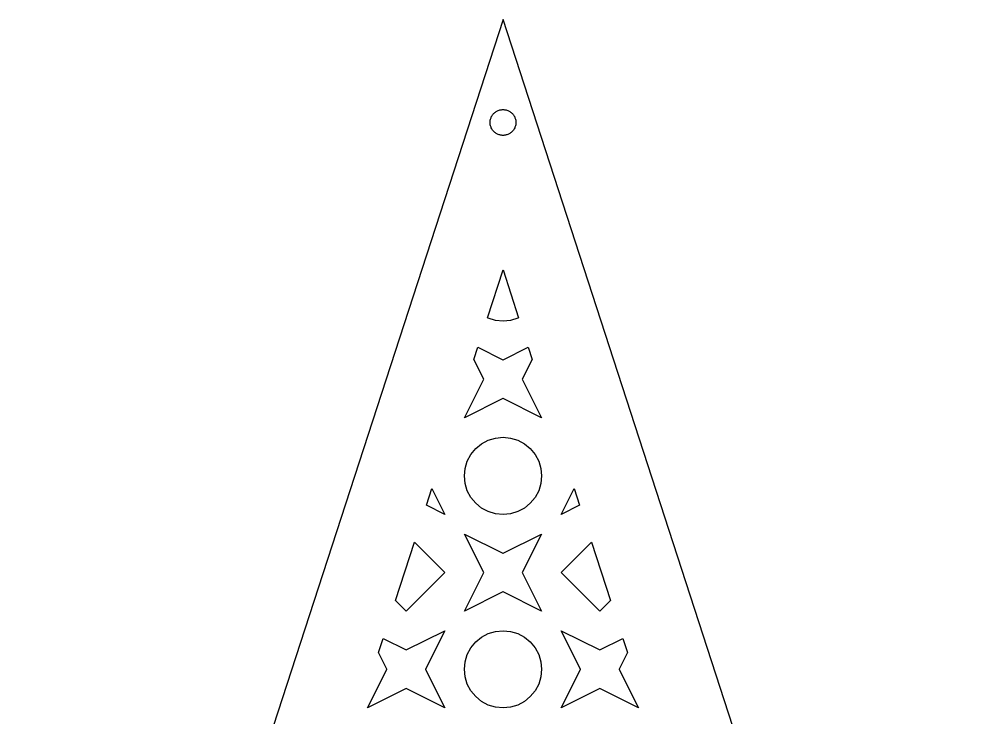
# Model space of a CAD drawing. Header units: metres. Extents: x -75 to 75, y 0 to 231.
# Drawn here: x -75 to 75, y 122.5 to 230.8 of the extents above; entities that cross this region are included whole.
import ezdxf

# ---------------------------------------------------------------- set-up
doc = ezdxf.new("R2010")
doc.units = ezdxf.units.M

msp = doc.modelspace()

# ---------------------------------------------------------------- linework, layer by layer
for p, q in [((0, 230.826), (-75, 0)), ((75, 0), (0, 230.826)), ((-1.68864, 215.898), (-1.61803, 216.002)), ((-1.61803, 216.002), (-1.54102, 216.101)), ((-1.54102, 216.101), (-1.45793, 216.195)), ((-1.45793, 216.195), (-1.36908, 216.284)), ((-1.36908, 216.284), (-1.27484, 216.367)), ((-1.27484, 216.367), (-1.17557, 216.444)), ((-1.17557, 216.444), (-1.07164, 216.515)), ((-1.07164, 216.515), (-0.963501, 216.579)), ((-0.963501, 216.579), (-0.851547, 216.636)), ((-0.851547, 216.636), (-0.736237, 216.686)), ((-0.736237, 216.686), (-0.618027, 216.728)), ((-0.618027, 216.728), (-0.497375, 216.763)), ((-0.497375, 216.763), (-0.374756, 216.791)), ((-0.374756, 216.791), (-0.250656, 216.81)), ((-0.250656, 216.81), (-0.12558, 216.822)), ((-0.12558, 216.822), (0, 216.826)), ((0, 216.826), (0.12558, 216.822)), ((0.12558, 216.822), (0.250656, 216.81)), ((0.250656, 216.81), (0.374756, 216.791)), ((0.374756, 216.791), (0.497375, 216.763)), ((0.497375, 216.763), (0.618027, 216.728)), ((0.618027, 216.728), (0.736237, 216.686)), ((0.736237, 216.686), (0.851547, 216.636)), ((0.851547, 216.636), (0.963501, 216.579)), ((0.963501, 216.579), (1.07164, 216.515)), ((1.07164, 216.515), (1.17557, 216.444)), ((1.17557, 216.444), (1.27484, 216.367)), ((1.27484, 216.367), (1.36908, 216.284)), ((1.36908, 216.284), (1.45793, 216.195)), ((1.45793, 216.195), (1.54102, 216.101)), ((1.54102, 216.101), (1.61803, 216.002)), ((1.61803, 216.002), (1.68864, 215.898)), ((-2, 214.826), (-1.99605, 214.952)), ((-1.99605, 214.701), (-2, 214.826)), ((-1.99605, 214.952), (-1.98422, 215.077)), ((-1.98422, 214.576), (-1.99605, 214.701)), ((-1.98422, 215.077), (-1.96457, 215.201)), ((-1.96457, 214.451), (-1.98422, 214.576)), ((-1.96457, 215.201), (-1.93716, 215.324)), ((-1.93716, 215.324), (-1.9021, 215.444)), ((-1.9021, 215.444), (-1.85954, 215.562)), ((-1.85954, 215.562), (-1.80965, 215.678)), ((-1.80965, 215.678), (-1.75261, 215.79)), ((-1.75261, 215.79), (-1.68864, 215.898)), ((1.68864, 215.898), (1.75261, 215.79)), ((1.75261, 215.79), (1.80965, 215.678)), ((1.80965, 215.678), (1.85954, 215.562)), ((1.85954, 215.562), (1.9021, 215.444)), ((1.9021, 215.444), (1.93716, 215.324)), ((1.93716, 215.324), (1.96457, 215.201)), ((1.96457, 215.201), (1.98422, 215.077)), ((1.98422, 214.576), (1.96457, 214.451)), ((1.98422, 215.077), (1.99605, 214.952)), ((1.99605, 214.701), (1.98422, 214.576)), ((1.99605, 214.952), (2, 214.826)), ((2, 214.826), (1.99605, 214.701)), ((-1.93716, 214.329), (-1.96457, 214.451)), ((-1.9021, 214.208), (-1.93716, 214.329)), ((-1.85954, 214.09), (-1.9021, 214.208)), ((-1.80965, 213.975), (-1.85954, 214.09)), ((-1.75261, 213.863), (-1.80965, 213.975)), ((-1.68864, 213.755), (-1.75261, 213.863)), ((-1.61803, 213.651), (-1.68864, 213.755)), ((-1.54102, 213.551), (-1.61803, 213.651)), ((-1.45793, 213.457), (-1.54102, 213.551)), ((-1.36908, 213.368), (-1.45793, 213.457)), ((-1.27484, 213.285), (-1.36908, 213.368)), ((-1.17557, 213.208), (-1.27484, 213.285)), ((-1.07164, 213.138), (-1.17557, 213.208)), ((-0.963501, 213.074), (-1.07164, 213.138)), ((-0.851547, 213.017), (-0.963501, 213.074)), ((-0.736237, 212.967), (-0.851547, 213.017)), ((0.851547, 213.017), (0.736237, 212.967)), ((0.963501, 213.074), (0.851547, 213.017)), ((1.07164, 213.138), (0.963501, 213.074)), ((1.17557, 213.208), (1.07164, 213.138)), ((1.27484, 213.285), (1.17557, 213.208)), ((1.36908, 213.368), (1.27484, 213.285)), ((1.45793, 213.457), (1.36908, 213.368)), ((1.54102, 213.551), (1.45793, 213.457)), ((1.61803, 213.651), (1.54102, 213.551)), ((1.68864, 213.755), (1.61803, 213.651)), ((1.75261, 213.863), (1.68864, 213.755)), ((1.80965, 213.975), (1.75261, 213.863)), ((1.85954, 214.09), (1.80965, 213.975)), ((1.9021, 214.208), (1.85954, 214.09)), ((1.93716, 214.329), (1.9021, 214.208)), ((1.96457, 214.451), (1.93716, 214.329)), ((-0.618027, 212.924), (-0.736237, 212.967)), ((-0.497375, 212.889), (-0.618027, 212.924)), ((-0.374756, 212.862), (-0.497375, 212.889)), ((-0.250656, 212.842), (-0.374756, 212.862)), ((-0.12558, 212.83), (-0.250656, 212.842)), ((0, 212.826), (-0.12558, 212.83)), ((0.12558, 212.83), (0, 212.826)), ((0.250656, 212.842), (0.12558, 212.83)), ((0.374756, 212.862), (0.250656, 212.842)), ((0.497375, 212.889), (0.374756, 212.862)), ((0.618027, 212.924), (0.497375, 212.889)), ((0.736237, 212.967), (0.618027, 212.924)), ((-2.42418, 184.533), (0, 191.993)), ((0, 191.993), (2.42419, 184.533)), ((-2.29294, 184.462), (-2.42418, 184.533)), ((2.42419, 184.533), (2.29294, 184.462)), ((-1.16959, 184.121), (-2.29294, 184.462)), ((0, 184.007), (-1.16959, 184.121)), ((1.16959, 184.122), (0, 184.007)), ((2.29294, 184.462), (1.16959, 184.122)), ((-4.52553, 178.065), (-3.91315, 179.95)), ((-3.91315, 179.95), (-0.006409, 177.997)), ((0.006409, 177.997), (3.91315, 179.95)), ((3.91315, 179.95), (4.52553, 178.065)), ((-2.99606, 175.006), (-4.52553, 178.065)), ((-0.006409, 177.997), (-0.006409, 177.99)), ((-0.006409, 177.99), (0, 177.993)), ((0, 177.993), (0.006409, 177.99)), ((0.006409, 177.99), (0.006409, 177.997)), ((4.52553, 178.065), (2.99606, 175.006)), ((-5.98618, 169.013), (-2.99606, 174.994)), ((-2.98965, 175.006), (-2.99606, 175.006)), ((-2.99606, 174.994), (-2.98965, 174.994)), ((-2.99286, 175), (-2.98965, 175.006)), ((-2.98965, 174.994), (-2.99286, 175)), ((2.99606, 175.006), (2.98965, 175.006)), ((2.98965, 175.006), (2.99286, 175)), ((2.99286, 175), (2.98965, 174.994)), ((2.98965, 174.994), (2.99606, 174.994)), ((2.99606, 174.994), (5.98618, 169.013)), ((-0.006409, 172.003), (-5.98618, 169.013)), ((0, 172.007), (-0.006409, 172.01)), ((-0.006409, 172.01), (-0.006409, 172.003)), ((0.006409, 172.01), (0, 172.007)), ((0.006409, 172.003), (0.006409, 172.01)), ((5.98618, 169.013), (0.006409, 172.003)), ((-3.32977, 164.984), (-2.29294, 165.538)), ((-2.29294, 165.538), (-1.16959, 165.878)), ((-1.16959, 165.878), (0, 165.993)), ((0, 165.993), (1.16959, 165.879)), ((1.16959, 165.879), (2.29294, 165.538)), ((2.29294, 165.538), (3.33023, 164.983)), ((-4.98367, 163.33), (-4.23798, 164.238)), ((-4.23798, 164.238), (-3.32977, 164.984)), ((3.33023, 164.983), (4.23798, 164.238)), ((4.23798, 164.238), (4.98413, 163.329)), ((-5.87906, 161.17), (-5.53757, 162.293)), ((-5.53757, 162.293), (-4.98367, 163.33)), ((4.98413, 163.329), (5.53757, 162.293)), ((5.53757, 162.293), (5.87814, 161.17)), ((-5.9935, 160), (-5.87906, 161.17)), ((5.87814, 161.17), (5.9935, 160)), ((-5.87814, 158.83), (-5.9935, 160)), ((5.9935, 160), (5.87906, 158.83)), ((-11.8754, 155.445), (-11.03, 158.047)), ((-11.03, 158.047), (-9.01337, 154.014)), ((-5.53757, 157.707), (-5.87814, 158.83)), ((-4.98413, 156.671), (-5.53757, 157.707)), ((5.53757, 157.707), (4.98322, 156.67)), ((5.87906, 158.83), (5.53757, 157.707)), ((9.01337, 154.014), (11.03, 158.047)), ((11.03, 158.047), (11.8754, 155.445)), ((-4.23798, 155.762), (-4.98413, 156.671)), ((4.98322, 156.67), (4.23798, 155.762)), ((-9.01337, 154.014), (-11.8754, 155.445)), ((-3.33023, 155.017), (-4.23798, 155.762)), ((-2.29294, 154.462), (-3.33023, 155.017)), ((3.32977, 155.016), (2.29294, 154.462)), ((4.23798, 155.762), (3.32977, 155.016)), ((11.8754, 155.445), (9.01337, 154.014)), ((-1.16959, 154.121), (-2.29294, 154.462)), ((0, 154.007), (-1.16959, 154.121)), ((1.16959, 154.122), (0, 154.007)), ((2.29294, 154.462), (1.16959, 154.122)), ((-2.99606, 145.006), (-5.98618, 150.987)), ((-5.98618, 150.987), (-0.006409, 147.997)), ((0.006409, 147.997), (5.98618, 150.987)), ((5.98618, 150.987), (2.99606, 145.006)), ((-16.6724, 140.681), (-13.7338, 149.725)), ((-13.7338, 149.725), (-9.00879, 145)), ((9.00879, 145), (13.7338, 149.725)), ((13.7338, 149.725), (16.6724, 140.681)), ((-0.006409, 147.997), (-0.006409, 147.99)), ((-0.006409, 147.99), (0, 147.993)), ((0, 147.993), (0.006409, 147.99)), ((0.006409, 147.99), (0.006409, 147.997)), ((-9.00879, 145), (-15, 139.009)), ((-5.98618, 139.013), (-2.99606, 144.994)), ((-2.98965, 145.006), (-2.99606, 145.006)), ((-2.99606, 144.994), (-2.98965, 144.994)), ((-2.99286, 145), (-2.98965, 145.006)), ((-2.98965, 144.994), (-2.99286, 145)), ((2.99606, 145.006), (2.98965, 145.006)), ((2.98965, 145.006), (2.99286, 145)), ((2.99286, 145), (2.98965, 144.994)), ((2.98965, 144.994), (2.99606, 144.994)), ((2.99606, 144.994), (5.98618, 139.013)), ((15, 139.009), (9.00879, 145)), ((-0.006409, 142.003), (-5.98618, 139.013)), ((0, 142.007), (-0.006409, 142.01)), ((-0.006409, 142.01), (-0.006409, 142.003)), ((0.006409, 142.01), (0, 142.007)), ((0.006409, 142.003), (0.006409, 142.01)), ((5.98618, 139.013), (0.006409, 142.003)), ((-15, 139.009), (-16.6724, 140.681)), ((16.6724, 140.681), (15, 139.009)), ((-14.9936, 132.996), (-9.01337, 135.986)), ((-9.01337, 135.986), (-12.0035, 130.006)), ((-3.32977, 134.984), (-2.29294, 135.538)), ((-2.29294, 135.538), (-1.16959, 135.878)), ((-1.16959, 135.878), (0, 135.993)), ((0, 135.993), (1.16959, 135.879)), ((1.16959, 135.879), (2.29294, 135.538)), ((2.29294, 135.538), (3.33023, 134.983)), ((12.0035, 130.006), (9.01337, 135.986)), ((9.01337, 135.986), (14.9936, 132.996)), ((-19.2962, 132.606), (-18.5876, 134.787)), ((-18.5876, 134.787), (-15.0064, 132.996)), ((-4.98367, 133.33), (-4.23798, 134.238)), ((-4.23798, 134.238), (-3.32977, 134.984)), ((3.33023, 134.983), (4.23798, 134.238)), ((4.23798, 134.238), (4.98413, 133.329)), ((15.0064, 132.996), (18.5876, 134.787)), ((18.5876, 134.787), (19.2962, 132.606)), ((-17.9965, 130.006), (-19.2962, 132.606)), ((-15.0064, 132.996), (-15.0064, 132.99)), ((-15.0064, 132.99), (-15, 132.993)), ((-15, 132.993), (-14.9936, 132.99)), ((-14.9936, 132.99), (-14.9936, 132.996)), ((-5.87906, 131.17), (-5.53757, 132.293)), ((-5.53757, 132.293), (-4.98367, 133.33)), ((4.98413, 133.329), (5.53757, 132.293)), ((5.53757, 132.293), (5.87814, 131.17)), ((14.9936, 132.996), (14.9936, 132.99)), ((14.9936, 132.99), (15, 132.993)), ((15, 132.993), (15.0064, 132.99)), ((15.0064, 132.99), (15.0064, 132.996)), ((19.2962, 132.606), (17.9965, 130.006)), ((-5.9935, 130), (-5.87906, 131.17)), ((5.87814, 131.17), (5.9935, 130)), ((-20.9866, 124.014), (-17.9965, 129.994)), ((-17.9901, 130.006), (-17.9965, 130.006)), ((-17.9965, 129.994), (-17.9901, 129.994)), ((-17.9933, 130), (-17.9901, 130.006)), ((-17.9901, 129.994), (-17.9933, 130)), ((-12.0035, 130.006), (-12.0099, 130.006)), ((-12.0099, 130.006), (-12.0067, 130)), ((-12.0067, 130), (-12.0099, 129.994)), ((-12.0099, 129.994), (-12.0035, 129.994)), ((-12.0035, 129.994), (-9.01337, 124.014)), ((-5.87814, 128.83), (-5.9935, 130)), ((5.9935, 130), (5.87906, 128.83)), ((9.01337, 124.014), (12.0035, 129.994)), ((12.0099, 130.006), (12.0035, 130.006)), ((12.0035, 129.994), (12.0099, 129.994)), ((12.0067, 130), (12.0099, 130.006)), ((12.0099, 129.994), (12.0067, 130)), ((17.9965, 130.006), (17.9901, 130.006)), ((17.9901, 130.006), (17.9933, 130)), ((17.9933, 130), (17.9901, 129.994)), ((17.9901, 129.994), (17.9965, 129.994)), ((17.9965, 129.994), (20.9866, 124.014)), ((-5.53757, 127.707), (-5.87814, 128.83)), ((-4.98413, 126.671), (-5.53757, 127.707)), ((5.53757, 127.707), (4.98322, 126.67)), ((5.87906, 128.83), (5.53757, 127.707)), ((-15.0064, 127.004), (-20.9866, 124.014)), ((-15, 127.007), (-15.0064, 127.01)), ((-15.0064, 127.01), (-15.0064, 127.004)), ((-14.9936, 127.01), (-15, 127.007)), ((-14.9936, 127.004), (-14.9936, 127.01)), ((-9.01337, 124.014), (-14.9936, 127.004)), ((-4.23798, 125.762), (-4.98413, 126.671)), ((4.98322, 126.67), (4.23798, 125.762)), ((14.9936, 127.004), (9.01337, 124.014)), ((15, 127.007), (14.9936, 127.01)), ((14.9936, 127.01), (14.9936, 127.004)), ((15.0064, 127.01), (15, 127.007)), ((15.0064, 127.004), (15.0064, 127.01)), ((20.9866, 124.014), (15.0064, 127.004)), ((-3.33023, 125.017), (-4.23798, 125.762)), ((-2.29294, 124.462), (-3.33023, 125.017)), ((3.32977, 125.016), (2.29294, 124.462)), ((4.23798, 125.762), (3.32977, 125.016)), ((-1.16959, 124.121), (-2.29294, 124.462)), ((0, 124.007), (-1.16959, 124.121)), ((1.16959, 124.122), (0, 124.007)), ((2.29294, 124.462), (1.16959, 124.122))]:
    msp.add_line(p, q)

doc.saveas('drawing.dxf')
